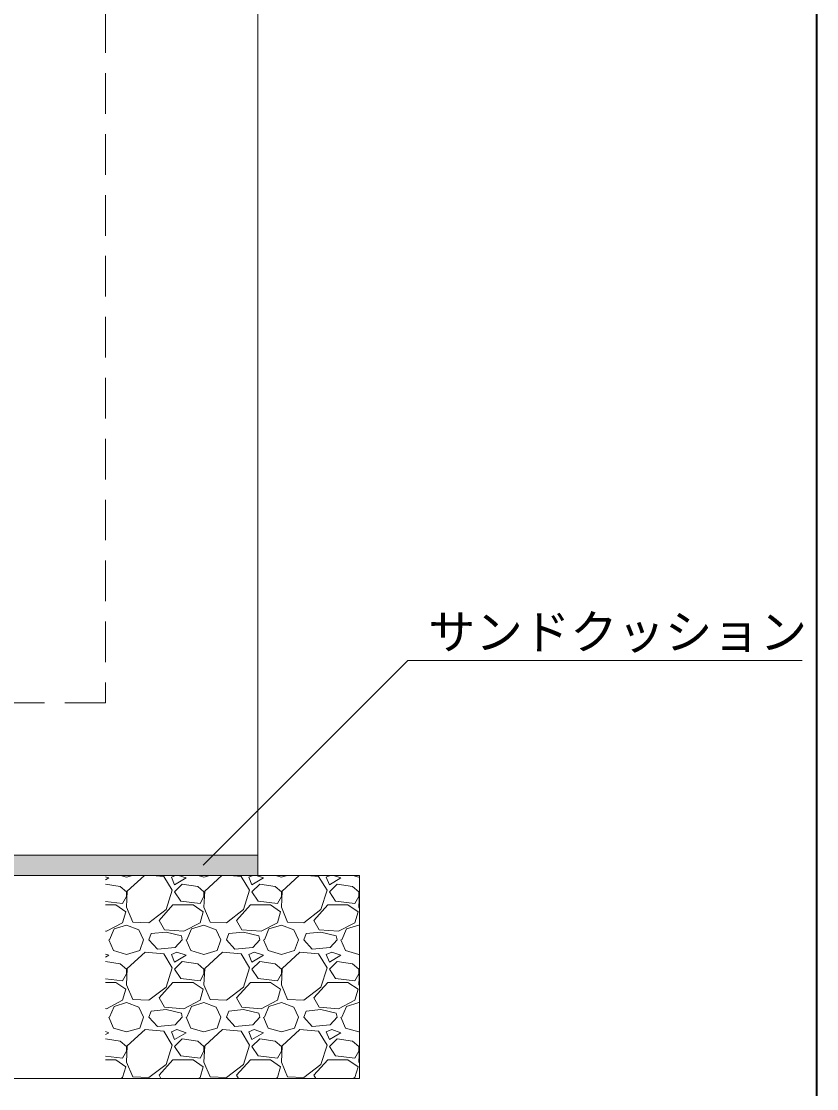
# Model space of a CAD drawing. Units: millimetres at full size; details may follow other scales. Extents: x 77366 to 106166, y -28085 to 6898.
# Drawn here: x 80583 to 81366, y 2811 to 3862 of the extents above; entities that cross this region are included whole.
import ezdxf
from ezdxf.enums import TextEntityAlignment as Align

# ---------------------------------------------------------------- set-up
doc = ezdxf.new("R2010")
doc.units = ezdxf.units.MM
doc.header["$LTSCALE"] = 50
doc.linetypes.add('USER2', pattern=[1.2, 0.8, -0.4])
doc.layers.add('モルタル', color=7, linetype='Continuous')
for name, color, linetype, lineweight in [('図枠', 7, 'Continuous', 5), ('基礎', 7, 'Continuous', 5), ('引出線', 4, 'Continuous', 13), ('本体', 2, 'Continuous', 20)]:
    doc.layers.add(name, color=color, linetype=linetype, lineweight=lineweight)
doc.styles.add('ＭＳ ゴシック', font='')
doc.styles.get('ＭＳ ゴシック').set_extended_font_data('MS Gothic')

# ---------------------------------------------------------------- blocks, each defined once
blk = doc.blocks.new('filled_arrow')
at = {"color": 0, "linetype": 'Continuous', "lineweight": -2}
blk.add_solid([(7.5, 1.25), (0, 0), (7.5, -1.25)], dxfattribs=at)

msp = doc.modelspace()

# ---------------------------------------------------------------- hatches: boundary and pattern name
at = {"layer": 'モルタル'}
msp.add_hatch(color=256, dxfattribs=at).paths.add_polyline_path([(80815.8, 3020.78), (80815.8, 3040.78), (80115.8, 3040.78), (80115.8, 3020.78)])

# ---------------------------------------------------------------- linework, layer by layer
at = {"layer": '図枠', "lineweight": 40}
msp.add_line((81365.8, 5414.64), (81365.8, -125.36), dxfattribs=at)
at = {"layer": '基礎', "color": 3, "lineweight": 20}
for p, q in [((80015.8, 3020.78), (80915.8, 3020.78)), ((80915.8, 3020.78), (80915.8, 2820.78)), ((80015.8, 2820.78), (80915.8, 2820.78))]:
    msp.add_line(p, q, dxfattribs=at)
at = {"layer": '基礎'}
for p, q in [((80669.02, 3018.31), (80665.8, 3019.39)), ((80665.8, 3016.38), (80669.02, 3018.31)), ((80680.77, 3020.78), (80686.55, 3019.08)), ((80686.55, 3019.08), (80692.33, 3020.78)), ((80704.2, 3020.78), (80687.31, 3005.36)), ((80723.13, 3019.84), (80711.87, 3020.78)), ((80731.51, 3006.12), (80723.13, 3019.84)), ((80734.71, 3020.78), (80730.75, 3019.08)), ((80730.75, 3019.08), (80733.79, 3011.46)), ((80733.79, 3011.46), (80745.22, 3018.31)), ((80745.22, 3018.31), (80737.84, 3020.78)), ((80756.97, 3020.78), (80762.75, 3019.08)), ((80762.75, 3019.08), (80768.53, 3020.78)), ((80780.4, 3020.78), (80763.51, 3005.36)), ((80799.33, 3019.84), (80788.07, 3020.78)), ((80807.71, 3006.12), (80799.33, 3019.84)), ((80810.91, 3020.78), (80806.95, 3019.08)), ((80806.95, 3019.08), (80809.99, 3011.46)), ((80809.99, 3011.46), (80821.42, 3018.31)), ((80821.42, 3018.31), (80814.04, 3020.78)), ((80833.17, 3020.78), (80838.95, 3019.08)), ((80838.95, 3019.08), (80844.73, 3020.78)), ((80856.6, 3020.78), (80839.71, 3005.36)), ((80875.53, 3019.84), (80864.27, 3020.78)), ((80883.91, 3006.12), (80875.53, 3019.84)), ((80887.11, 3020.78), (80883.15, 3019.08)), ((80883.15, 3019.08), (80886.19, 3011.46)), ((80886.19, 3011.46), (80897.62, 3018.31)), ((80897.62, 3018.31), (80890.24, 3020.78)), ((80909.37, 3020.78), (80915.15, 3019.08)), ((80915.15, 3019.08), (80915.8, 3019.27)), ((80680.45, 3009.93), (80665.8, 3012.13)), ((80686.55, 3004.6), (80680.45, 3009.93)), ((80725.41, 2987.07), (80731.51, 3006.12)), ((80741.41, 3012.22), (80733.79, 3004.6)), ((80756.65, 3009.93), (80741.41, 3012.22)), ((80762.75, 3004.6), (80756.65, 3009.93)), ((80801.61, 2987.07), (80807.71, 3006.12)), ((80817.61, 3012.22), (80809.99, 3004.6)), ((80832.85, 3009.93), (80817.61, 3012.22)), ((80838.95, 3004.6), (80832.85, 3009.93)), ((80877.81, 2987.07), (80883.91, 3006.12)), ((80893.81, 3012.22), (80886.19, 3004.6)), ((80909.05, 3009.93), (80893.81, 3012.22)), ((80915.15, 3004.6), (80909.05, 3009.93)), ((80682.74, 2993.17), (80686.55, 3000.03)), ((80687.31, 3005.36), (80686.55, 2989.36)), ((80686.55, 3000.03), (80686.55, 3004.6)), ((80733.79, 3004.6), (80739.89, 2995.45)), ((80758.94, 2993.17), (80762.75, 3000.03)), ((80763.51, 3005.36), (80762.75, 2989.36)), ((80762.75, 3000.03), (80762.75, 3004.6)), ((80809.99, 3004.6), (80816.09, 2995.45)), ((80835.14, 2993.17), (80838.95, 3000.03)), ((80839.71, 3005.36), (80838.95, 2989.36)), ((80838.95, 3000.03), (80838.95, 3004.6)), ((80886.19, 3004.6), (80892.29, 2995.45)), ((80911.34, 2993.17), (80915.15, 3000.03)), ((80915.15, 3000.03), (80915.15, 3004.6)), ((80915.8, 3002.94), (80915.15, 2989.36)), ((80665.8, 2995.2), (80682.74, 2993.17)), ((80665.8, 2991.64), (80675.88, 2991.64)), ((80675.88, 2991.64), (80685.79, 2984.79)), ((80686.55, 2989.36), (80692.65, 2974.88)), ((80708.65, 2974.12), (80725.41, 2987.07)), ((80718.55, 2976.4), (80732.27, 2991.64)), ((80732.27, 2991.64), (80752.08, 2991.64)), ((80739.89, 2995.45), (80758.94, 2993.17)), ((80752.08, 2991.64), (80761.99, 2984.79)), ((80762.75, 2989.36), (80768.85, 2974.88)), ((80784.85, 2974.12), (80801.61, 2987.07)), ((80794.75, 2976.4), (80808.47, 2991.64)), ((80808.47, 2991.64), (80828.28, 2991.64)), ((80816.09, 2995.45), (80835.14, 2993.17)), ((80828.28, 2991.64), (80838.19, 2984.79)), ((80838.95, 2989.36), (80845.05, 2974.88)), ((80861.05, 2974.12), (80877.81, 2987.07)), ((80870.95, 2976.4), (80884.67, 2991.64)), ((80884.67, 2991.64), (80904.48, 2991.64)), ((80892.29, 2995.45), (80911.34, 2993.17)), ((80904.48, 2991.64), (80914.39, 2984.79)), ((80915.15, 2989.36), (80915.8, 2987.82)), ((80685.79, 2984.79), (80682.74, 2974.12)), ((80692.65, 2974.88), (80708.65, 2974.12)), ((80723.89, 2967.26), (80718.55, 2976.4)), ((80761.99, 2984.79), (80758.94, 2974.12)), ((80768.85, 2974.88), (80784.85, 2974.12)), ((80800.09, 2967.26), (80794.75, 2976.4)), ((80838.19, 2984.79), (80835.14, 2974.12)), ((80845.05, 2974.88), (80861.05, 2974.12)), ((80876.29, 2967.26), (80870.95, 2976.4)), ((80914.39, 2984.79), (80911.34, 2974.12)), ((80666.74, 2965.74), (80665.8, 2965.81)), ((80682.74, 2974.12), (80666.74, 2965.74)), ((80669.79, 2957.35), (80674.36, 2968.02)), ((80674.36, 2968.02), (80686.55, 2971.83)), ((80686.55, 2971.83), (80698.74, 2967.26)), ((80698.74, 2967.26), (80703.31, 2957.35)), ((80725.41, 2964.97), (80710.93, 2963.45)), ((80742.94, 2965.74), (80723.89, 2967.26)), ((80740.65, 2961.16), (80725.41, 2964.97)), ((80758.94, 2974.12), (80742.94, 2965.74)), ((80745.99, 2957.35), (80750.56, 2968.02)), ((80750.56, 2968.02), (80762.75, 2971.83)), ((80762.75, 2971.83), (80774.94, 2967.26)), ((80774.94, 2967.26), (80779.51, 2957.35)), ((80801.61, 2964.97), (80787.13, 2963.45)), ((80819.14, 2965.74), (80800.09, 2967.26)), ((80816.85, 2961.16), (80801.61, 2964.97)), ((80835.14, 2974.12), (80819.14, 2965.74)), ((80822.19, 2957.35), (80826.76, 2968.02)), ((80826.76, 2968.02), (80838.95, 2971.83)), ((80838.95, 2971.83), (80851.14, 2967.26)), ((80851.14, 2967.26), (80855.71, 2957.35)), ((80877.81, 2964.97), (80863.33, 2963.45)), ((80895.34, 2965.74), (80876.29, 2967.26)), ((80893.05, 2961.16), (80877.81, 2964.97)), ((80911.34, 2974.12), (80895.34, 2965.74)), ((80898.39, 2957.35), (80902.96, 2968.02)), ((80902.96, 2968.02), (80915.15, 2971.83)), ((80915.15, 2971.83), (80915.8, 2971.59)), ((80669.02, 2957.35), (80673.6, 2946.69)), ((80699.5, 2946.69), (80703.31, 2957.35)), ((80708.65, 2957.35), (80710.93, 2963.45)), ((80717.03, 2948.21), (80708.65, 2957.35)), ((80741.41, 2957.35), (80734.56, 2949.73)), ((80741.41, 2957.35), (80740.65, 2961.16)), ((80745.22, 2957.35), (80749.8, 2946.69)), ((80775.7, 2946.69), (80779.51, 2957.35)), ((80784.85, 2957.35), (80787.13, 2963.45)), ((80793.23, 2948.21), (80784.85, 2957.35)), ((80817.61, 2957.35), (80810.76, 2949.73)), ((80817.61, 2957.35), (80816.85, 2961.16)), ((80821.42, 2957.35), (80826, 2946.69)), ((80851.9, 2946.69), (80855.71, 2957.35)), ((80861.05, 2957.35), (80863.33, 2963.45)), ((80869.43, 2948.21), (80861.05, 2957.35)), ((80893.81, 2957.35), (80886.96, 2949.73)), ((80893.81, 2957.35), (80893.05, 2961.16)), ((80897.62, 2957.35), (80902.2, 2946.69)), ((80669.02, 2942.11), (80665.8, 2943.19)), ((80673.6, 2946.69), (80686.55, 2942.88)), ((80686.55, 2942.88), (80699.5, 2946.69)), ((80704.84, 2945.16), (80687.31, 2929.16)), ((80723.13, 2943.64), (80704.84, 2945.16)), ((80734.56, 2949.73), (80717.03, 2948.21)), ((80731.51, 2929.92), (80723.13, 2943.64)), ((80736.08, 2945.16), (80730.75, 2942.88)), ((80745.22, 2942.11), (80736.08, 2945.16)), ((80749.8, 2946.69), (80762.75, 2942.88)), ((80762.75, 2942.88), (80775.7, 2946.69)), ((80781.04, 2945.16), (80763.51, 2929.16)), ((80799.33, 2943.64), (80781.04, 2945.16)), ((80810.76, 2949.73), (80793.23, 2948.21)), ((80807.71, 2929.92), (80799.33, 2943.64)), ((80812.28, 2945.16), (80806.95, 2942.88)), ((80821.42, 2942.11), (80812.28, 2945.16)), ((80826, 2946.69), (80838.95, 2942.88)), ((80838.95, 2942.88), (80851.9, 2946.69)), ((80857.24, 2945.16), (80839.71, 2929.16)), ((80875.53, 2943.64), (80857.24, 2945.16)), ((80886.96, 2949.73), (80869.43, 2948.21)), ((80883.91, 2929.92), (80875.53, 2943.64)), ((80888.48, 2945.16), (80883.15, 2942.88)), ((80897.62, 2942.11), (80888.48, 2945.16)), ((80902.2, 2946.69), (80915.15, 2942.88)), ((80915.15, 2942.88), (80915.8, 2943.07)), ((80665.8, 2940.18), (80669.02, 2942.11)), ((80680.45, 2933.73), (80665.8, 2935.93)), ((80686.55, 2928.4), (80680.45, 2933.73)), ((80730.75, 2942.88), (80733.79, 2935.26)), ((80733.79, 2935.26), (80745.22, 2942.11)), ((80741.41, 2936.02), (80733.79, 2928.4)), ((80756.65, 2933.73), (80741.41, 2936.02)), ((80762.75, 2928.4), (80756.65, 2933.73)), ((80806.95, 2942.88), (80809.99, 2935.26)), ((80809.99, 2935.26), (80821.42, 2942.11)), ((80817.61, 2936.02), (80809.99, 2928.4)), ((80832.85, 2933.73), (80817.61, 2936.02)), ((80838.95, 2928.4), (80832.85, 2933.73)), ((80883.15, 2942.88), (80886.19, 2935.26)), ((80886.19, 2935.26), (80897.62, 2942.11)), ((80893.81, 2936.02), (80886.19, 2928.4)), ((80909.05, 2933.73), (80893.81, 2936.02)), ((80915.15, 2928.4), (80909.05, 2933.73)), ((80682.74, 2916.97), (80686.55, 2923.83)), ((80687.31, 2929.16), (80686.55, 2913.16)), ((80686.55, 2923.83), (80686.55, 2928.4)), ((80725.41, 2910.87), (80731.51, 2929.92)), ((80733.79, 2928.4), (80739.89, 2919.25)), ((80758.94, 2916.97), (80762.75, 2923.83)), ((80763.51, 2929.16), (80762.75, 2913.16)), ((80762.75, 2923.83), (80762.75, 2928.4)), ((80801.61, 2910.87), (80807.71, 2929.92)), ((80809.99, 2928.4), (80816.09, 2919.25)), ((80835.14, 2916.97), (80838.95, 2923.83)), ((80839.71, 2929.16), (80838.95, 2913.16)), ((80838.95, 2923.83), (80838.95, 2928.4)), ((80877.81, 2910.87), (80883.91, 2929.92)), ((80886.19, 2928.4), (80892.29, 2919.25)), ((80911.34, 2916.97), (80915.15, 2923.83)), ((80915.15, 2923.83), (80915.15, 2928.4)), ((80915.8, 2926.74), (80915.15, 2913.16)), ((80665.8, 2919), (80682.74, 2916.97)), ((80665.8, 2915.44), (80675.88, 2915.44)), ((80675.88, 2915.44), (80685.79, 2908.59)), ((80686.55, 2913.16), (80692.65, 2898.68)), ((80718.55, 2900.2), (80732.27, 2915.44)), ((80732.27, 2915.44), (80752.08, 2915.44)), ((80739.89, 2919.25), (80758.94, 2916.97)), ((80752.08, 2915.44), (80761.99, 2908.59)), ((80762.75, 2913.16), (80768.85, 2898.68)), ((80794.75, 2900.2), (80808.47, 2915.44)), ((80808.47, 2915.44), (80828.28, 2915.44)), ((80816.09, 2919.25), (80835.14, 2916.97)), ((80828.28, 2915.44), (80838.19, 2908.59)), ((80838.95, 2913.16), (80845.05, 2898.68)), ((80870.95, 2900.2), (80884.67, 2915.44)), ((80884.67, 2915.44), (80904.48, 2915.44)), ((80892.29, 2919.25), (80911.34, 2916.97)), ((80904.48, 2915.44), (80914.39, 2908.59)), ((80915.15, 2913.16), (80915.8, 2911.62)), ((80685.79, 2908.59), (80682.74, 2897.92)), ((80708.65, 2897.92), (80725.41, 2910.87)), ((80761.99, 2908.59), (80758.94, 2897.92)), ((80784.85, 2897.92), (80801.61, 2910.87)), ((80838.19, 2908.59), (80835.14, 2897.92)), ((80861.05, 2897.92), (80877.81, 2910.87)), ((80914.39, 2908.59), (80911.34, 2897.92)), ((80682.74, 2897.92), (80666.74, 2889.54)), ((80669.79, 2881.15), (80674.36, 2891.82)), ((80674.36, 2891.82), (80686.55, 2895.63)), ((80686.55, 2895.63), (80698.74, 2891.06)), ((80692.65, 2898.68), (80708.65, 2897.92)), ((80698.74, 2891.06), (80703.31, 2881.15)), ((80723.89, 2891.06), (80718.55, 2900.2)), ((80742.94, 2889.54), (80723.89, 2891.06)), ((80758.94, 2897.92), (80742.94, 2889.54)), ((80745.99, 2881.15), (80750.56, 2891.82)), ((80750.56, 2891.82), (80762.75, 2895.63)), ((80762.75, 2895.63), (80774.94, 2891.06)), ((80768.85, 2898.68), (80784.85, 2897.92)), ((80774.94, 2891.06), (80779.51, 2881.15)), ((80800.09, 2891.06), (80794.75, 2900.2)), ((80819.14, 2889.54), (80800.09, 2891.06)), ((80835.14, 2897.92), (80819.14, 2889.54)), ((80822.19, 2881.15), (80826.76, 2891.82)), ((80826.76, 2891.82), (80838.95, 2895.63)), ((80838.95, 2895.63), (80851.14, 2891.06)), ((80845.05, 2898.68), (80861.05, 2897.92)), ((80851.14, 2891.06), (80855.71, 2881.15)), ((80876.29, 2891.06), (80870.95, 2900.2)), ((80895.34, 2889.54), (80876.29, 2891.06)), ((80911.34, 2897.92), (80895.34, 2889.54)), ((80898.39, 2881.15), (80902.96, 2891.82)), ((80902.96, 2891.82), (80915.15, 2895.63)), ((80915.15, 2895.63), (80915.8, 2895.39)), ((80666.74, 2889.54), (80665.8, 2889.61)), ((80669.02, 2881.15), (80673.6, 2870.49)), ((80699.5, 2870.49), (80703.31, 2881.15)), ((80708.65, 2881.15), (80710.93, 2887.25)), ((80717.03, 2872.01), (80708.65, 2881.15)), ((80725.41, 2888.77), (80710.93, 2887.25)), ((80740.65, 2884.96), (80725.41, 2888.77)), ((80741.41, 2881.15), (80734.56, 2873.53)), ((80741.41, 2881.15), (80740.65, 2884.96)), ((80745.22, 2881.15), (80749.8, 2870.49)), ((80775.7, 2870.49), (80779.51, 2881.15)), ((80784.85, 2881.15), (80787.13, 2887.25)), ((80793.23, 2872.01), (80784.85, 2881.15)), ((80801.61, 2888.77), (80787.13, 2887.25)), ((80816.85, 2884.96), (80801.61, 2888.77)), ((80817.61, 2881.15), (80810.76, 2873.53)), ((80817.61, 2881.15), (80816.85, 2884.96)), ((80821.42, 2881.15), (80826, 2870.49)), ((80851.9, 2870.49), (80855.71, 2881.15)), ((80861.05, 2881.15), (80863.33, 2887.25)), ((80869.43, 2872.01), (80861.05, 2881.15)), ((80877.81, 2888.77), (80863.33, 2887.25)), ((80893.05, 2884.96), (80877.81, 2888.77)), ((80893.81, 2881.15), (80886.96, 2873.53)), ((80893.81, 2881.15), (80893.05, 2884.96)), ((80897.62, 2881.15), (80902.2, 2870.49)), ((80673.6, 2870.49), (80686.55, 2866.68)), ((80686.55, 2866.68), (80699.5, 2870.49)), ((80734.56, 2873.53), (80717.03, 2872.01)), ((80749.8, 2870.49), (80762.75, 2866.68)), ((80762.75, 2866.68), (80775.7, 2870.49)), ((80810.76, 2873.53), (80793.23, 2872.01)), ((80826, 2870.49), (80838.95, 2866.68)), ((80838.95, 2866.68), (80851.9, 2870.49)), ((80886.96, 2873.53), (80869.43, 2872.01)), ((80902.2, 2870.49), (80915.15, 2866.68)), ((80669.02, 2865.91), (80665.8, 2866.99)), ((80665.8, 2863.98), (80669.02, 2865.91)), ((80680.45, 2857.53), (80665.8, 2859.73)), ((80704.84, 2868.96), (80687.31, 2852.96)), ((80723.13, 2867.44), (80704.84, 2868.96)), ((80731.51, 2853.72), (80723.13, 2867.44)), ((80736.08, 2868.96), (80730.75, 2866.68)), ((80730.75, 2866.68), (80733.79, 2859.06)), ((80733.79, 2859.06), (80745.22, 2865.91)), ((80741.41, 2859.82), (80733.79, 2852.2)), ((80745.22, 2865.91), (80736.08, 2868.96)), ((80756.65, 2857.53), (80741.41, 2859.82)), ((80781.04, 2868.96), (80763.51, 2852.96)), ((80799.33, 2867.44), (80781.04, 2868.96)), ((80807.71, 2853.72), (80799.33, 2867.44)), ((80812.28, 2868.96), (80806.95, 2866.68)), ((80806.95, 2866.68), (80809.99, 2859.06)), ((80809.99, 2859.06), (80821.42, 2865.91)), ((80817.61, 2859.82), (80809.99, 2852.2)), ((80821.42, 2865.91), (80812.28, 2868.96)), ((80832.85, 2857.53), (80817.61, 2859.82)), ((80857.24, 2868.96), (80839.71, 2852.96)), ((80875.53, 2867.44), (80857.24, 2868.96)), ((80883.91, 2853.72), (80875.53, 2867.44)), ((80888.48, 2868.96), (80883.15, 2866.68)), ((80883.15, 2866.68), (80886.19, 2859.06)), ((80886.19, 2859.06), (80897.62, 2865.91)), ((80893.81, 2859.82), (80886.19, 2852.2)), ((80897.62, 2865.91), (80888.48, 2868.96)), ((80909.05, 2857.53), (80893.81, 2859.82)), ((80915.15, 2866.68), (80915.8, 2866.87)), ((80686.55, 2852.2), (80680.45, 2857.53)), ((80687.31, 2852.96), (80686.55, 2836.96)), ((80686.55, 2847.63), (80686.55, 2852.2)), ((80725.41, 2834.67), (80731.51, 2853.72)), ((80733.79, 2852.2), (80739.89, 2843.05)), ((80762.75, 2852.2), (80756.65, 2857.53)), ((80763.51, 2852.96), (80762.75, 2836.96)), ((80762.75, 2847.63), (80762.75, 2852.2)), ((80801.61, 2834.67), (80807.71, 2853.72)), ((80809.99, 2852.2), (80816.09, 2843.05)), ((80838.95, 2852.2), (80832.85, 2857.53)), ((80839.71, 2852.96), (80838.95, 2836.96)), ((80838.95, 2847.63), (80838.95, 2852.2)), ((80877.81, 2834.67), (80883.91, 2853.72)), ((80886.19, 2852.2), (80892.29, 2843.05)), ((80915.15, 2852.2), (80909.05, 2857.53)), ((80915.15, 2847.63), (80915.15, 2852.2)), ((80915.8, 2850.54), (80915.15, 2836.96)), ((80665.8, 2842.8), (80682.74, 2840.77)), ((80665.8, 2839.24), (80675.88, 2839.24)), ((80675.88, 2839.24), (80685.79, 2832.39)), ((80682.74, 2840.77), (80686.55, 2847.63)), ((80718.55, 2824), (80732.27, 2839.24)), ((80732.27, 2839.24), (80752.08, 2839.24)), ((80739.89, 2843.05), (80758.94, 2840.77)), ((80752.08, 2839.24), (80761.99, 2832.39)), ((80758.94, 2840.77), (80762.75, 2847.63)), ((80794.75, 2824), (80808.47, 2839.24)), ((80808.47, 2839.24), (80828.28, 2839.24)), ((80816.09, 2843.05), (80835.14, 2840.77)), ((80828.28, 2839.24), (80838.19, 2832.39)), ((80835.14, 2840.77), (80838.95, 2847.63)), ((80870.95, 2824), (80884.67, 2839.24)), ((80884.67, 2839.24), (80904.48, 2839.24)), ((80892.29, 2843.05), (80911.34, 2840.77)), ((80904.48, 2839.24), (80914.39, 2832.39)), ((80911.34, 2840.77), (80915.15, 2847.63)), ((80685.79, 2832.39), (80682.74, 2821.72)), ((80686.55, 2836.96), (80692.65, 2822.48)), ((80708.65, 2821.72), (80725.41, 2834.67)), ((80761.99, 2832.39), (80758.94, 2821.72)), ((80762.75, 2836.96), (80768.85, 2822.48)), ((80784.85, 2821.72), (80801.61, 2834.67)), ((80838.19, 2832.39), (80835.14, 2821.72)), ((80838.95, 2836.96), (80845.05, 2822.48)), ((80861.05, 2821.72), (80877.81, 2834.67)), ((80914.39, 2832.39), (80911.34, 2821.72)), ((80915.15, 2836.96), (80915.8, 2835.42)), ((80682.74, 2821.72), (80680.94, 2820.78)), ((80692.65, 2822.48), (80708.65, 2821.72)), ((80720.44, 2820.78), (80718.55, 2824)), ((80758.94, 2821.72), (80757.14, 2820.78)), ((80768.85, 2822.48), (80784.85, 2821.72)), ((80796.64, 2820.78), (80794.75, 2824)), ((80835.14, 2821.72), (80833.34, 2820.78)), ((80845.05, 2822.48), (80861.05, 2821.72)), ((80872.84, 2820.78), (80870.95, 2824)), ((80911.34, 2821.72), (80909.54, 2820.78))]:
    msp.add_line(p, q, dxfattribs=at)
at = {"layer": '引出線'}
msp.add_lwpolyline([(80762.07, 3031.03), (80963.35, 3232.32), (81351.58, 3232.32)], dxfattribs=at)
at = {"layer": '本体', "linetype": 'USER2', "lineweight": 9}
for p in [(80665.8, 4290.78), (80265.8, 3190.78)]:
    msp.add_line(p, (80665.8, 3190.78), dxfattribs=at)
at = {"layer": '本体'}
for p, q in [((80815.8, 4284.78), (80815.8, 3040.78)), ((80115.8, 3040.78), (80815.8, 3040.78)), ((80815.8, 3040.78), (80815.8, 3020.78))]:
    msp.add_line(p, q, dxfattribs=at)

# ---------------------------------------------------------------- block references
at = {"layer": '引出線', "xscale": 0.133, "yscale": 0.133, "rotation": 45}
msp.add_blockref('filled_arrow', (80762.07, 3031.03), dxfattribs=at)

# ---------------------------------------------------------------- texts
at = {"layer": '引出線', "style": 'ＭＳ ゴシック'}
msp.add_text('サンドクッション', height=34.18, dxfattribs=at).set_placement((80983.35, 3277.72), align=Align.TOP_LEFT)

doc.saveas('drawing.dxf')
